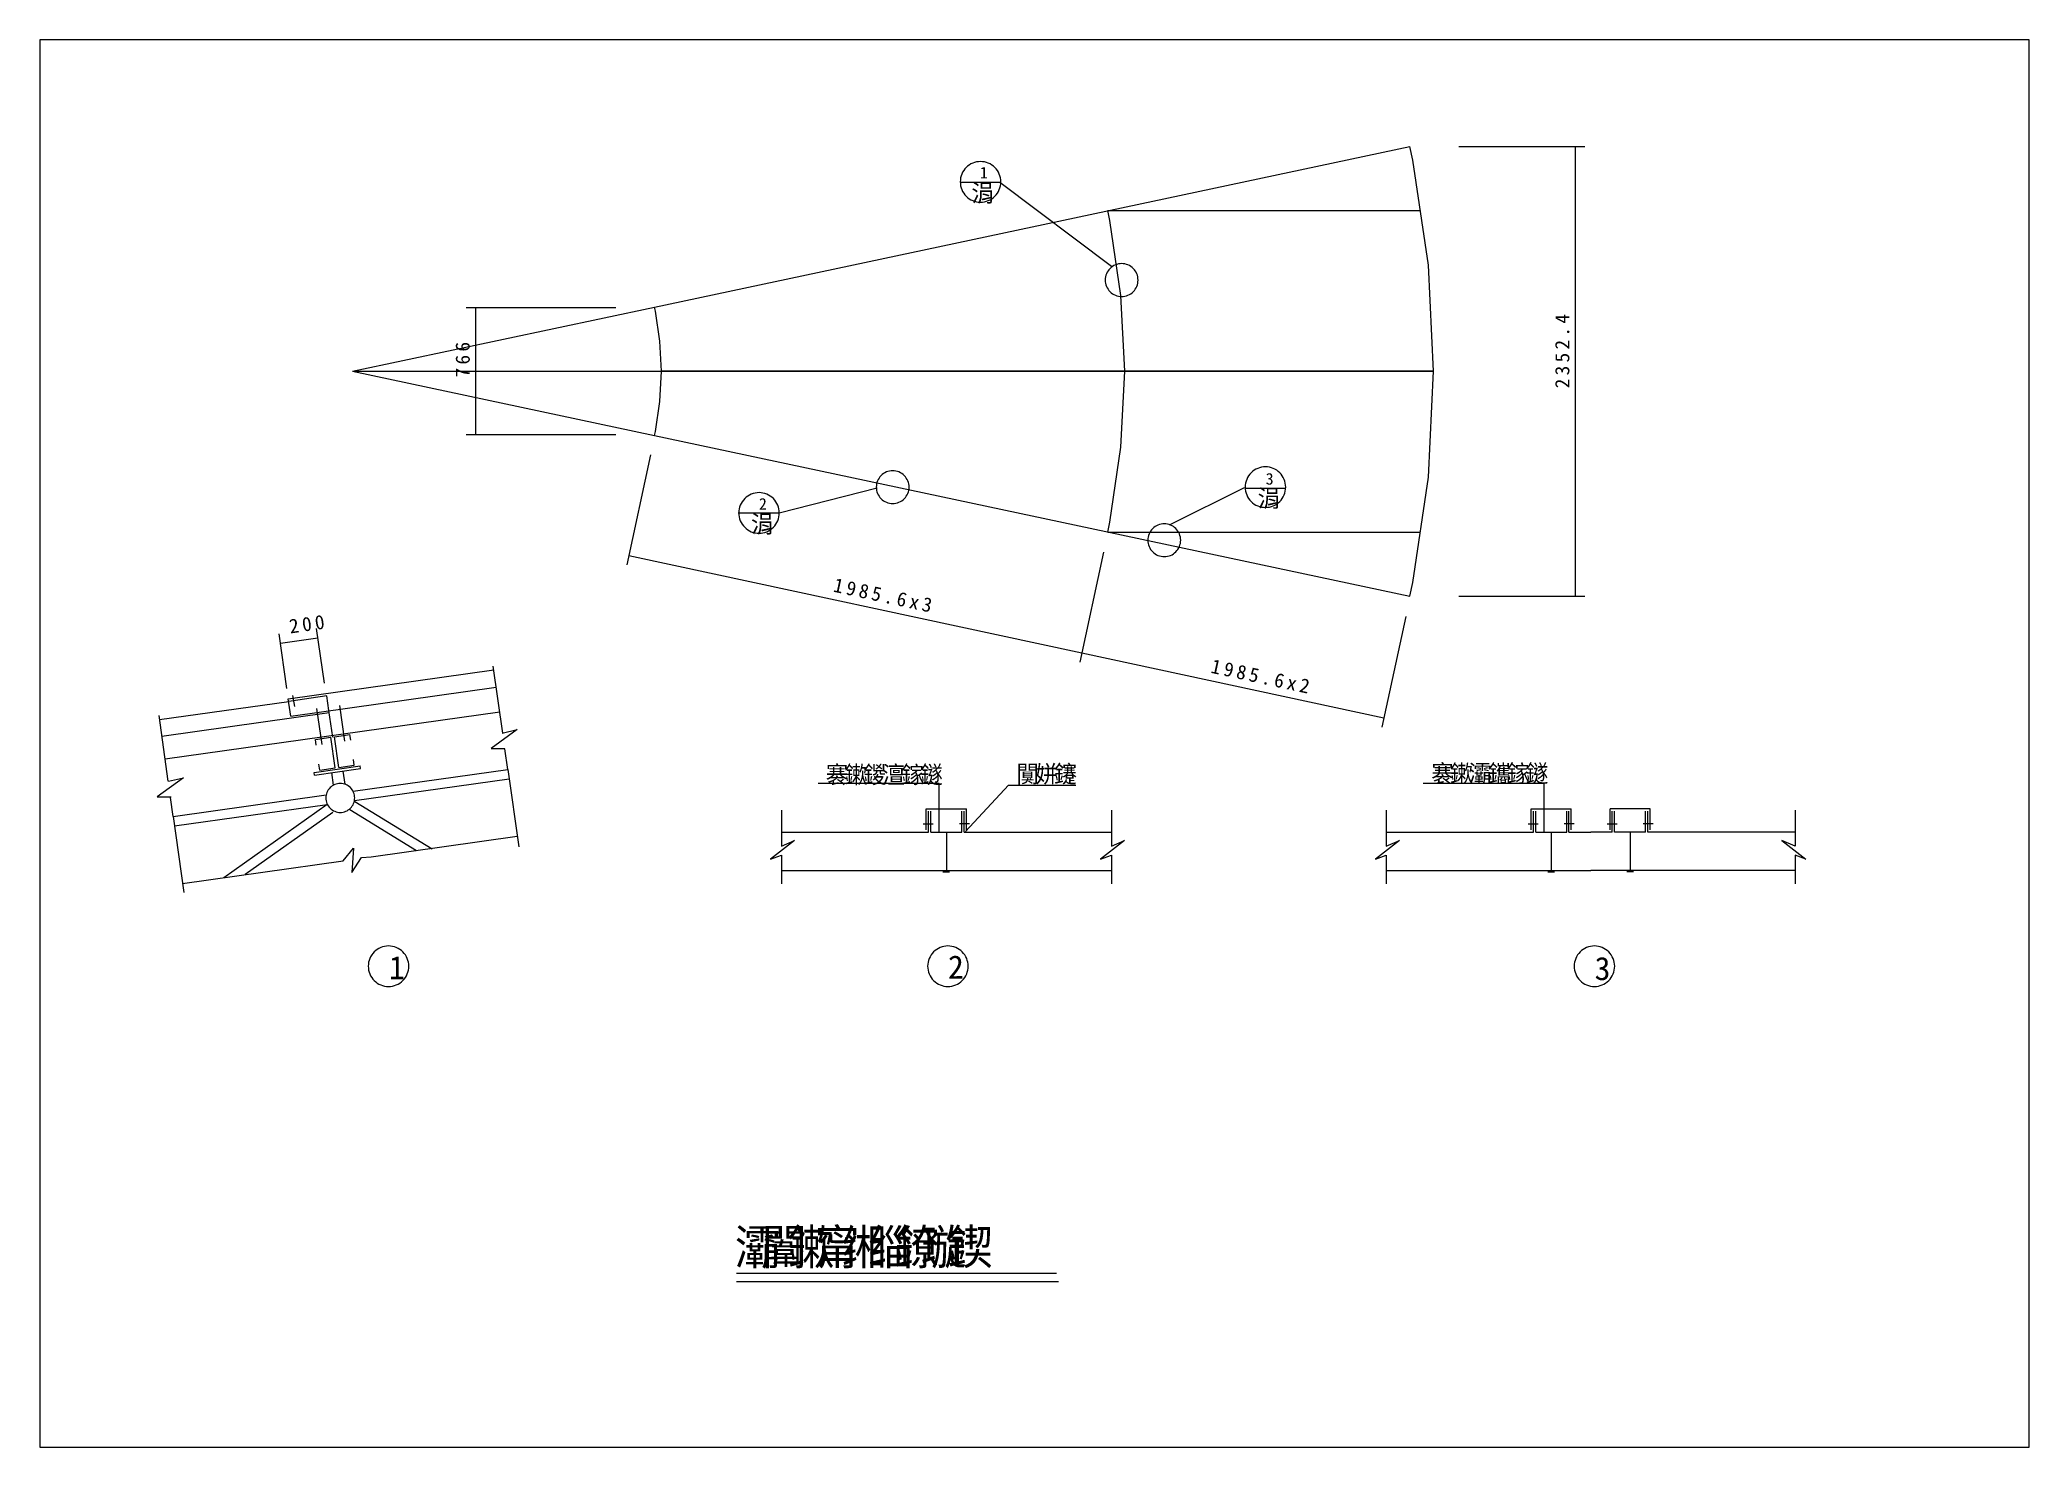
# Model space of a CAD drawing. Header units: metres. Extents: x 0 to 420, y 0 to 297.
import ezdxf

# ---------------------------------------------------------------- set-up
doc = ezdxf.new("R2010")
doc.units = ezdxf.units.M

msp = doc.modelspace()

# ---------------------------------------------------------------- linework, layer by layer
for p, q in [((129.79, 240.6), (289.27, 274.5)), ((299.59, 274.5), (326.16, 274.5)), ((324.16, 274.5), (324.16, 179.58)), ((194.35, 266.96), (202.66, 266.96)), ((202.66, 266.96), (226.24, 249.23)), ((225.48, 260.95), (291.46, 260.95)), ((66, 227.04), (129.79, 240.6)), ((121.62, 240.41), (90.02, 240.41)), ((92.02, 240.41), (92.02, 213.67)), ((66, 227.04), (129.79, 213.48)), ((66, 227.04), (294.26, 227.04)), ((66, 227.04), (294.26, 227.04)), ((229.04, 227.04), (131.22, 227.04)), ((229.04, 227.04), (131.22, 227.04)), ((294.26, 227.04), (229.04, 227.04)), ((294.26, 227.04), (229.04, 227.04)), ((121.62, 213.67), (90.02, 213.67)), ((129.79, 213.48), (289.27, 179.58)), ((128.92, 209.42), (123.94, 186.22)), ((156.09, 197.18), (176.75, 202.48)), ((238.52, 194.67), (254.3, 202.53)), ((254.49, 202.38), (262.85, 202.38)), ((147.47, 197.18), (156.09, 197.18)), ((225.48, 193.13), (291.46, 193.13)), ((124.36, 188.17), (220, 167.63)), ((224.56, 188.88), (219.58, 165.68)), ((224.56, 188.88), (219.58, 165.68)), ((299.59, 179.58), (326.16, 179.58)), ((60.09, 161.22), (58.45, 172.79)), ((288.36, 175.33), (283.34, 151.98)), ((52.16, 160.1), (50.53, 171.67)), ((50.81, 169.69), (58.73, 170.81)), ((52.47, 157.93), (95.86, 164.03)), ((97.74, 150.65), (95.75, 164.8)), ((220, 167.63), (283.76, 153.94)), ((52.98, 154.3), (96.37, 160.4)), ((25.3, 153.54), (52.55, 157.37)), ((52.98, 154.3), (52.47, 157.93)), ((60.57, 158.55), (52.55, 157.37)), ((53.37, 158.64), (53.74, 156.31)), ((59.58, 148.32), (58.52, 155.91)), ((61.05, 155.44), (60.57, 158.55)), ((61.84, 149.87), (61.05, 155.44)), ((64.43, 149), (63.37, 156.51)), ((27.13, 140.53), (25.18, 154.43)), ((25.79, 150.07), (61.11, 155.03)), ((26.47, 145.23), (97.11, 155.15)), ((100.76, 151.43), (95.26, 147.41)), ((97.65, 150.7), (100.76, 151.43)), ((58.2, 149.36), (61.43, 149.81)), ((58.37, 148.14), (58.2, 149.36)), ((62.34, 143.35), (61.43, 149.81)), ((62.24, 149.92), (65.47, 150.38)), ((63.15, 143.46), (62.24, 149.92)), ((65.64, 149.17), (65.47, 150.38)), ((95.26, 147.41), (98.2, 147.41)), ((98.81, 143.04), (98.2, 147.39)), ((57.94, 142.4), (67.63, 143.77)), ((58.02, 141.84), (67.71, 143.2)), ((59.11, 142.9), (58.94, 144.11)), ((59.11, 142.9), (62.34, 143.35)), ((63.15, 143.46), (66.38, 143.92)), ((66.13, 138.45), (98.81, 143.04)), ((66.38, 143.92), (66.21, 145.13)), ((67.71, 143.2), (67.63, 143.77)), ((98.81, 143.04), (101.11, 126.7)), ((30.31, 141.27), (24.81, 137.25)), ((27.19, 140.54), (30.31, 141.27)), ((58.02, 141.84), (57.94, 142.4)), ((62.02, 139.73), (61.66, 142.35)), ((64.47, 139.89), (64.08, 142.69)), ((66.43, 136.44), (99.09, 141.03)), ((189.87, 140.07), (164.35, 140.07)), ((189.87, 129.93), (189.87, 140.07)), ((195.4, 129.93), (204.5, 139.72)), ((204.5, 139.72), (218.7, 139.72)), ((317.57, 140.07), (292.05, 140.07)), ((317.57, 129.93), (317.57, 140.07)), ((24.81, 137.25), (27.74, 137.25)), ((28.17, 133.12), (27.62, 137.08)), ((28.17, 133.12), (60.44, 137.65)), ((28.46, 131.1), (60.7, 135.63)), ((60.7, 135.63), (38.86, 120.16)), ((65.47, 134.55), (79.55, 125.93)), ((66.53, 136.29), (82.86, 126.29)), ((156.56, 134.46), (156.56, 126.86)), ((187.16, 134.71), (195.63, 134.71)), ((187.16, 130.31), (187.16, 134.71)), ((195.63, 130.31), (195.63, 134.71)), ((226.23, 134.46), (226.23, 126.86)), ((284.26, 134.46), (284.26, 126.86)), ((314.85, 134.71), (323.33, 134.71)), ((314.85, 130.31), (314.85, 134.71)), ((323.33, 130.31), (323.33, 134.71)), ((331.5, 130.31), (331.5, 134.71)), ((339.98, 134.71), (331.5, 134.71)), ((339.98, 130.31), (339.98, 134.71)), ((370.57, 134.46), (370.57, 126.86)), ((28.17, 133.12), (30.43, 117.07)), ((61.88, 133.97), (43.35, 120.84)), ((186.53, 131.56), (188.63, 131.56)), ((187.65, 129.82), (187.65, 134.22)), ((188.13, 129.82), (188.13, 134.22)), ((196.27, 131.56), (194.16, 131.56)), ((194.66, 129.82), (194.66, 134.22)), ((195.15, 129.82), (195.15, 134.22)), ((314.22, 131.56), (316.33, 131.56)), ((315.34, 129.82), (315.34, 134.22)), ((315.83, 129.82), (315.83, 134.22)), ((323.96, 131.56), (321.85, 131.56)), ((322.35, 129.82), (322.35, 134.22)), ((322.84, 129.82), (322.84, 134.22)), ((330.87, 131.56), (332.98, 131.56)), ((331.99, 129.82), (331.99, 134.22)), ((332.48, 129.82), (332.48, 134.22)), ((340.61, 131.56), (338.5, 131.56)), ((339, 129.82), (339, 134.22)), ((339.49, 129.82), (339.49, 134.22)), ((64.05, 123.75), (66.26, 126.42)), ((66.26, 126.42), (65.89, 121.3)), ((69.95, 124.58), (100.8, 128.92)), ((159.34, 128.02), (154.28, 124.11)), ((156.56, 129.82), (187.65, 129.82)), ((156.56, 126.86), (159.34, 128.02)), ((188.13, 129.82), (194.66, 129.82)), ((191.4, 129.82), (191.4, 121.41)), ((195.15, 129.82), (226.23, 129.82)), ((229.01, 128.02), (223.95, 124.11)), ((226.23, 126.86), (229.01, 128.02)), ((287.04, 128.02), (281.97, 124.11)), ((284.26, 129.82), (315.34, 129.82)), ((284.26, 126.86), (287.04, 128.02)), ((315.83, 129.82), (322.35, 129.82)), ((319.09, 129.82), (319.09, 121.41)), ((322.84, 129.82), (327.42, 129.82)), ((331.99, 129.82), (327.42, 129.82)), ((339, 129.82), (332.48, 129.82)), ((335.74, 129.82), (335.74, 121.41)), ((370.57, 129.82), (339.49, 129.82)), ((367.79, 128.02), (372.86, 124.11)), ((370.57, 126.86), (367.79, 128.02)), ((30.16, 118.99), (64.05, 123.75)), ((65.89, 121.3), (67.91, 124.41)), ((67.91, 124.41), (69.95, 124.58)), ((154.28, 124.11), (156.56, 124.93)), ((156.56, 124.93), (156.56, 118.9)), ((223.95, 124.11), (226.24, 124.93)), ((226.24, 124.93), (226.24, 118.9)), ((281.97, 124.11), (284.26, 124.93)), ((284.26, 124.93), (284.26, 118.9)), ((372.86, 124.11), (370.57, 124.93)), ((370.57, 124.93), (370.57, 118.9)), ((156.56, 121.67), (226.24, 121.67)), ((190.65, 121.41), (192.07, 121.41)), ((284.26, 121.67), (327.42, 121.67)), ((318.35, 121.41), (319.77, 121.41)), ((370.57, 121.67), (327.42, 121.67)), ((336.48, 121.41), (335.06, 121.41)), ((147.07, 36.69), (214.66, 36.69)), ((147.07, 34.94), (215.06, 34.94))]:
    msp.add_line(p, q)
for points in [[(0, 0), (420, 0), (420, 297), (0, 297), (0, 0)], [(294.26, 227.04), (293.16, 249.42), (289.87, 271.57), (289.27, 274.5)], [(202.89, 267.02), (202.87, 267.44), (202.8, 267.86), (202.7, 268.26), (202.56, 268.66), (202.38, 269.04), (202.17, 269.4), (201.92, 269.74), (201.63, 270.05), (201.32, 270.33), (200.98, 270.58), (200.62, 270.8), (200.24, 270.97), (199.85, 271.12), (199.44, 271.22), (199.03, 271.28), (198.61, 271.3), (198.19, 271.28), (197.77, 271.22), (197.36, 271.12), (196.97, 270.97), (196.59, 270.8), (196.23, 270.58), (195.89, 270.33), (195.58, 270.05), (195.3, 269.74), (195.05, 269.4), (194.83, 269.04), (194.65, 268.66), (194.51, 268.26), (194.41, 267.86), (194.35, 267.44), (194.33, 267.02), (194.33, 267.02)], [(194.33, 267.02), (194.35, 266.6), (194.41, 266.19), (194.51, 265.78), (194.65, 265.38), (194.83, 265), (195.05, 264.64), (195.3, 264.31), (195.58, 263.99), (195.89, 263.71), (196.23, 263.46), (196.59, 263.25), (196.97, 263.07), (197.36, 262.93), (197.77, 262.82), (198.19, 262.76), (198.61, 262.74), (199.03, 262.76), (199.44, 262.82), (199.85, 262.93), (200.24, 263.07), (200.62, 263.25), (200.98, 263.46), (201.32, 263.71), (201.63, 263.99), (201.92, 264.31), (202.17, 264.64), (202.38, 265), (202.56, 265.38), (202.7, 265.78), (202.8, 266.19), (202.87, 266.6), (202.89, 267.02), (202.89, 267.02)], [(229.04, 227.04), (228.26, 243.02), (225.91, 258.85), (225.48, 260.95)], [(231.87, 246.29), (231.85, 246.63), (231.8, 246.97), (231.72, 247.3), (231.6, 247.62), (231.46, 247.93), (231.28, 248.22), (231.08, 248.49), (230.85, 248.74), (230.6, 248.97), (230.33, 249.17), (230.03, 249.35), (229.73, 249.49), (229.41, 249.61), (229.08, 249.69), (228.74, 249.74), (228.4, 249.76), (228.06, 249.74), (227.73, 249.69), (227.4, 249.61), (227.08, 249.49), (226.77, 249.35), (226.48, 249.17), (226.2, 248.97), (225.95, 248.74), (225.72, 248.49), (225.52, 248.22), (225.35, 247.93), (225.2, 247.62), (225.09, 247.3), (225, 246.97), (224.95, 246.63), (224.94, 246.29), (224.95, 245.95), (225, 245.62), (225.09, 245.29), (225.2, 244.97), (225.35, 244.66), (225.52, 244.37), (225.72, 244.1), (225.95, 243.84), (226.2, 243.62), (226.48, 243.41), (226.77, 243.24), (227.08, 243.09), (227.4, 242.98), (227.73, 242.9), (228.06, 242.85), (228.4, 242.83), (228.74, 242.85), (229.08, 242.9), (229.41, 242.98), (229.73, 243.09), (230.03, 243.24), (230.33, 243.41), (230.6, 243.62), (230.85, 243.84), (231.08, 244.1), (231.28, 244.37), (231.46, 244.66), (231.6, 244.97), (231.72, 245.29), (231.8, 245.62), (231.85, 245.95), (231.87, 246.29)], [(131.22, 227.04), (130.9, 233.43), (129.96, 239.77), (129.79, 240.6)], [(129.79, 213.48), (129.96, 214.32), (130.9, 220.65), (131.22, 227.04)], [(225.48, 193.13), (225.91, 195.23), (228.26, 211.06), (229.04, 227.04)], [(289.27, 179.58), (289.87, 182.51), (293.16, 204.67), (294.26, 227.04)], [(183.52, 202.6), (183.51, 202.94), (183.46, 203.27), (183.37, 203.6), (183.26, 203.92), (183.11, 204.23), (182.94, 204.52), (182.74, 204.8), (182.51, 205.05), (182.26, 205.28), (181.98, 205.48), (181.69, 205.65), (181.38, 205.8), (181.06, 205.91), (180.73, 206), (180.4, 206.05), (180.06, 206.06), (179.72, 206.05), (179.38, 206), (179.05, 205.91), (178.73, 205.8), (178.42, 205.65), (178.13, 205.48), (177.86, 205.28), (177.61, 205.05), (177.38, 204.8), (177.18, 204.52), (177, 204.23), (176.86, 203.92), (176.74, 203.6), (176.66, 203.27), (176.61, 202.94), (176.59, 202.6), (176.61, 202.26), (176.66, 201.92), (176.74, 201.59), (176.86, 201.27), (177, 200.96), (177.18, 200.67), (177.38, 200.4), (177.61, 200.15), (177.86, 199.92), (178.13, 199.72), (178.42, 199.54), (178.73, 199.4), (179.05, 199.28), (179.38, 199.2), (179.72, 199.15), (180.06, 199.13), (180.4, 199.15), (180.73, 199.2), (181.06, 199.28), (181.38, 199.4), (181.69, 199.54), (181.98, 199.72), (182.26, 199.92), (182.51, 200.15), (182.74, 200.4), (182.94, 200.67), (183.11, 200.96), (183.26, 201.27), (183.37, 201.59), (183.46, 201.92), (183.51, 202.26), (183.52, 202.6)], [(263.04, 202.6), (263.02, 203.02), (262.95, 203.43), (262.85, 203.84), (262.71, 204.24), (262.53, 204.62), (262.31, 204.98), (262.06, 205.31), (261.78, 205.62), (261.47, 205.91), (261.13, 206.16), (260.77, 206.37), (260.39, 206.55), (260, 206.69), (259.59, 206.8), (259.18, 206.86), (258.76, 206.88), (258.34, 206.86), (257.92, 206.8), (257.51, 206.69), (257.12, 206.55), (256.74, 206.37), (256.38, 206.16), (256.04, 205.91), (255.73, 205.62), (255.45, 205.31), (255.2, 204.98), (254.98, 204.62), (254.8, 204.24), (254.66, 203.84), (254.56, 203.43), (254.5, 203.02), (254.48, 202.6), (254.48, 202.6)], [(254.48, 202.6), (254.5, 202.18), (254.56, 201.76), (254.66, 201.36), (254.8, 200.96), (254.98, 200.58), (255.2, 200.22), (255.45, 199.88), (255.73, 199.57), (256.04, 199.29), (256.38, 199.04), (256.74, 198.82), (257.12, 198.64), (257.51, 198.5), (257.92, 198.4), (258.34, 198.34), (258.76, 198.32), (259.18, 198.34), (259.59, 198.4), (260, 198.5), (260.39, 198.64), (260.77, 198.82), (261.13, 199.04), (261.47, 199.29), (261.78, 199.57), (262.06, 199.88), (262.31, 200.22), (262.53, 200.58), (262.71, 200.96), (262.85, 201.36), (262.95, 201.76), (263.02, 202.18), (263.04, 202.6), (263.04, 202.6)], [(156.12, 197.16), (156.1, 197.58), (156.04, 197.99), (155.94, 198.4), (155.8, 198.79), (155.62, 199.17), (155.4, 199.53), (155.15, 199.87), (154.87, 200.18), (154.56, 200.46), (154.22, 200.71), (153.86, 200.93), (153.48, 201.11), (153.08, 201.25), (152.68, 201.35), (152.26, 201.42), (151.84, 201.44), (151.42, 201.42), (151.01, 201.35), (150.6, 201.25), (150.2, 201.11), (149.82, 200.93), (149.46, 200.71), (149.13, 200.46), (148.82, 200.18), (148.53, 199.87), (148.28, 199.53), (148.07, 199.17), (147.89, 198.79), (147.75, 198.4), (147.64, 197.99), (147.58, 197.58), (147.56, 197.16), (147.56, 197.16)], [(147.56, 197.16), (147.58, 196.74), (147.64, 196.32), (147.75, 195.91), (147.89, 195.52), (148.07, 195.14), (148.28, 194.78), (148.53, 194.44), (148.82, 194.13), (149.13, 193.85), (149.46, 193.6), (149.82, 193.38), (150.2, 193.2), (150.6, 193.06), (151.01, 192.96), (151.42, 192.9), (151.84, 192.88), (152.26, 192.9), (152.68, 192.96), (153.08, 193.06), (153.48, 193.2), (153.86, 193.38), (154.22, 193.6), (154.56, 193.85), (154.87, 194.13), (155.15, 194.44), (155.4, 194.78), (155.62, 195.14), (155.8, 195.52), (155.94, 195.91), (156.04, 196.32), (156.1, 196.74), (156.12, 197.16), (156.12, 197.16)], [(240.86, 191.39), (240.84, 191.73), (240.79, 192.07), (240.71, 192.4), (240.6, 192.72), (240.45, 193.03), (240.28, 193.32), (240.07, 193.59), (239.85, 193.84), (239.59, 194.07), (239.32, 194.28), (239.03, 194.45), (238.72, 194.6), (238.4, 194.71), (238.07, 194.79), (237.74, 194.84), (237.4, 194.86), (237.06, 194.84), (236.72, 194.79), (236.39, 194.71), (236.07, 194.6), (235.76, 194.45), (235.47, 194.28), (235.2, 194.07), (234.95, 193.84), (234.72, 193.59), (234.51, 193.32), (234.34, 193.03), (234.19, 192.72), (234.08, 192.4), (234, 192.07), (233.95, 191.73), (233.93, 191.39), (233.95, 191.06), (234, 190.72), (234.08, 190.39), (234.19, 190.07), (234.34, 189.76), (234.51, 189.47), (234.72, 189.2), (234.95, 188.94), (235.2, 188.72), (235.47, 188.51), (235.76, 188.34), (236.07, 188.19), (236.39, 188.08), (236.72, 188), (237.06, 187.95), (237.4, 187.93), (237.74, 187.95), (238.07, 188), (238.4, 188.08), (238.72, 188.19), (239.03, 188.34), (239.32, 188.51), (239.59, 188.72), (239.85, 188.94), (240.07, 189.2), (240.28, 189.47), (240.45, 189.76), (240.6, 190.07), (240.71, 190.39), (240.79, 190.72), (240.84, 191.06), (240.86, 191.39)], [(66.49, 137.02), (66.47, 137.32), (66.43, 137.61), (66.36, 137.9), (66.25, 138.19), (66.13, 138.46), (65.97, 138.71), (65.79, 138.96), (65.59, 139.18), (65.37, 139.38), (65.13, 139.56), (64.87, 139.71), (64.6, 139.84), (64.32, 139.94), (64.03, 140.01), (63.73, 140.06), (63.43, 140.07), (63.13, 140.06), (62.83, 140.01), (62.54, 139.94), (62.26, 139.84), (61.99, 139.71), (61.73, 139.56), (61.49, 139.38), (61.27, 139.18), (61.07, 138.96), (60.89, 138.71), (60.73, 138.46), (60.61, 138.19), (60.5, 137.9), (60.43, 137.61), (60.39, 137.32), (60.37, 137.02), (60.39, 136.72), (60.43, 136.42), (60.5, 136.13), (60.61, 135.85), (60.73, 135.58), (60.89, 135.32), (61.07, 135.08), (61.27, 134.85), (61.49, 134.65), (61.73, 134.47), (61.99, 134.32), (62.26, 134.19), (62.54, 134.09), (62.83, 134.02), (63.13, 133.97), (63.43, 133.96), (63.73, 133.97), (64.03, 134.02), (64.32, 134.09), (64.6, 134.19), (64.87, 134.32), (65.13, 134.47), (65.37, 134.65), (65.59, 134.85), (65.79, 135.08), (65.97, 135.32), (66.13, 135.58), (66.25, 135.85), (66.36, 136.13), (66.43, 136.42), (66.47, 136.72), (66.49, 137.02)], [(77.91, 101.5), (77.89, 101.92), (77.82, 102.33), (77.72, 102.74), (77.58, 103.13), (77.4, 103.51), (77.19, 103.87), (76.94, 104.21), (76.65, 104.52), (76.34, 104.8), (76, 105.05), (75.64, 105.27), (75.26, 105.45), (74.87, 105.59), (74.46, 105.69), (74.05, 105.76), (73.63, 105.78), (73.21, 105.76), (72.79, 105.69), (72.38, 105.59), (71.99, 105.45), (71.61, 105.27), (71.25, 105.05), (70.91, 104.8), (70.6, 104.52), (70.32, 104.21), (70.07, 103.87), (69.85, 103.51), (69.67, 103.13), (69.53, 102.74), (69.43, 102.33), (69.37, 101.92), (69.35, 101.5), (69.35, 101.5)], [(196, 101.5), (195.98, 101.92), (195.92, 102.33), (195.82, 102.74), (195.68, 103.13), (195.5, 103.51), (195.28, 103.87), (195.03, 104.21), (194.75, 104.52), (194.44, 104.8), (194.1, 105.05), (193.74, 105.27), (193.36, 105.45), (192.97, 105.59), (192.56, 105.69), (192.14, 105.76), (191.72, 105.78), (191.3, 105.76), (190.89, 105.69), (190.48, 105.59), (190.09, 105.45), (189.71, 105.27), (189.35, 105.05), (189.01, 104.8), (188.7, 104.52), (188.42, 104.21), (188.16, 103.87), (187.95, 103.51), (187.77, 103.13), (187.63, 102.74), (187.53, 102.33), (187.46, 101.92), (187.44, 101.5), (187.44, 101.5)], [(332.49, 101.5), (332.46, 101.92), (332.4, 102.33), (332.3, 102.74), (332.16, 103.13), (331.98, 103.51), (331.76, 103.87), (331.51, 104.21), (331.23, 104.52), (330.92, 104.8), (330.58, 105.05), (330.22, 105.27), (329.84, 105.45), (329.45, 105.59), (329.04, 105.69), (328.62, 105.76), (328.21, 105.78), (327.79, 105.76), (327.37, 105.69), (326.96, 105.59), (326.57, 105.45), (326.19, 105.27), (325.83, 105.05), (325.49, 104.8), (325.18, 104.52), (324.9, 104.21), (324.65, 103.87), (324.43, 103.51), (324.25, 103.13), (324.11, 102.74), (324.01, 102.33), (323.95, 101.92), (323.93, 101.5), (323.93, 101.5)], [(69.35, 101.5), (69.37, 101.08), (69.43, 100.66), (69.53, 100.25), (69.67, 99.86), (69.85, 99.48), (70.07, 99.12), (70.32, 98.78), (70.6, 98.47), (70.91, 98.19), (71.25, 97.94), (71.61, 97.72), (71.99, 97.54), (72.38, 97.4), (72.79, 97.3), (73.21, 97.24), (73.63, 97.22), (74.05, 97.24), (74.46, 97.3), (74.87, 97.4), (75.26, 97.54), (75.64, 97.72), (76, 97.94), (76.34, 98.19), (76.65, 98.47), (76.94, 98.78), (77.19, 99.12), (77.4, 99.48), (77.58, 99.86), (77.72, 100.25), (77.82, 100.66), (77.89, 101.08), (77.91, 101.5), (77.91, 101.5)], [(187.44, 101.5), (187.46, 101.08), (187.53, 100.66), (187.63, 100.25), (187.77, 99.86), (187.95, 99.48), (188.16, 99.12), (188.42, 98.78), (188.7, 98.47), (189.01, 98.19), (189.35, 97.94), (189.71, 97.72), (190.09, 97.54), (190.48, 97.4), (190.89, 97.3), (191.3, 97.24), (191.72, 97.22), (192.14, 97.24), (192.56, 97.3), (192.97, 97.4), (193.36, 97.54), (193.74, 97.72), (194.1, 97.94), (194.44, 98.19), (194.75, 98.47), (195.03, 98.78), (195.28, 99.12), (195.5, 99.48), (195.68, 99.86), (195.82, 100.25), (195.92, 100.66), (195.98, 101.08), (196, 101.5), (196, 101.5)], [(323.93, 101.5), (323.95, 101.08), (324.01, 100.66), (324.11, 100.25), (324.25, 99.86), (324.43, 99.48), (324.65, 99.12), (324.9, 98.78), (325.18, 98.47), (325.49, 98.19), (325.83, 97.94), (326.19, 97.72), (326.57, 97.54), (326.96, 97.4), (327.37, 97.3), (327.79, 97.24), (328.21, 97.22), (328.62, 97.24), (329.04, 97.3), (329.45, 97.4), (329.84, 97.54), (330.22, 97.72), (330.58, 97.94), (330.92, 98.19), (331.23, 98.47), (331.51, 98.78), (331.76, 99.12), (331.98, 99.48), (332.16, 99.86), (332.3, 100.25), (332.4, 100.66), (332.46, 101.08), (332.49, 101.5), (332.49, 101.5)]]:
    msp.add_lwpolyline(points)

# ---------------------------------------------------------------- texts
for s, height, p in [('1', 2.45, (198.48, 267.74)), ('涓', 3.67, (196.68, 262.83)), ('涓', 3.67, (257.09, 198.43)), ('3', 2.45, (258.81, 203.13)), ('2', 2.45, (151.83, 197.84)), ('涓', 3.67, (150.15, 192.99)), ('褰', 3.67, (165.93, 140.1)), ('鏉', 3.67, (169.92, 140.1)), ('鍐', 3.67, (173.9, 140.1)), ('澶', 3.67, (177.89, 140.1)), ('鎵', 3.67, (181.88, 140.1)), ('鐩', 3.67, (185.87, 140.1)), ('闃', 3.67, (206.16, 140.23)), ('姘', 3.67, (210.15, 140.23)), ('鑳', 3.67, (214.14, 140.23)), ('褰', 3.67, (293.76, 140.35)), ('鏉', 3.67, (297.74, 140.35)), ('灞', 3.67, (301.73, 140.35)), ('鑴', 3.67, (305.72, 140.35)), ('鎵', 3.67, (309.71, 140.35)), ('鐩', 3.67, (313.69, 140.35)), ('1', 4.89, (73.73, 98.76)), ('2', 4.89, (191.74, 98.89)), ('3', 4.89, (328.26, 98.57)), ('灞', 7.37, (146.76, 38.56)), ('闈', 7.37, (152.37, 38.56)), ('鏉', 7.37, (157.98, 38.56)), ('甯', 7.37, (163.59, 38.56)), ('缃', 7.37, (169.2, 38.56)), ('缁', 7.37, (174.81, 38.56)), ('鐐', 7.37, (180.42, 38.56)), ('璇', 7.37, (186.03, 38.56)), ('鍥', 7.37, (191.64, 38.56))]:
    msp.add_text(s, height=height).set_placement(p)
for s, rotation, p in [('4', 90, (322.91, 237.09)), ('.', 90, (322.91, 234.36)), ('6', 90, (90.77, 231.2)), ('2', 90, (322.91, 231.64)), ('6', 90, (90.77, 228.47)), ('7', 90, (90.77, 225.74)), ('3', 90, (322.91, 226.18)), ('5', 90, (322.91, 228.91)), ('2', 90, (322.91, 223.45)), ('1', 347.88, (167.35, 180.57)), ('9', 347.88, (170.02, 179.99)), ('8', 347.88, (172.68, 179.42)), ('5', 347.88, (175.35, 178.85)), ('.', 347.88, (178.02, 178.27)), ('6', 347.88, (180.68, 177.7)), ('x', 347.88, (183.35, 177.13)), ('3', 347.88, (186.01, 176.56)), ('2', 8.04, (52.88, 171.71)), ('0', 8.04, (55.58, 172.09)), ('0', 8.04, (58.28, 172.47)), ('1', 347.88, (247.05, 163.45)), ('9', 347.88, (249.72, 162.87)), ('8', 347.88, (252.39, 162.3)), ('5', 347.88, (255.05, 161.73)), ('.', 347.88, (257.72, 161.16)), ('6', 347.88, (260.38, 160.58)), ('x', 347.88, (263.05, 160.01)), ('2', 347.88, (265.72, 159.44))]:
    msp.add_text(s, height=3, rotation=rotation).set_placement(p)

doc.saveas('drawing.dxf')
